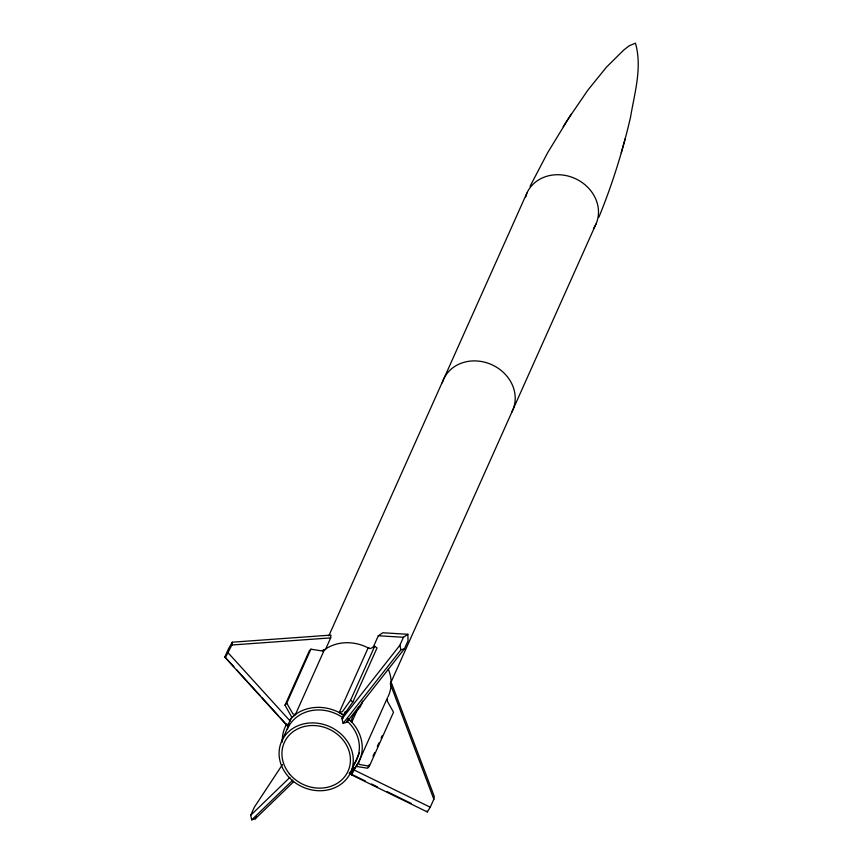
<?xml version="1.0" encoding="UTF-8"?>
<svg xmlns="http://www.w3.org/2000/svg" width="863" height="863" viewBox="0 0 863 863"><rect width="100%" height="100%" fill="white"/><g stroke="black" fill="none" stroke-linecap="round" stroke-linejoin="round"><path stroke-width="1.29" d="M325.362 649.774L330.68 637.886L330.95 635.092L232.276 642.201L228.468 648.868L224.887 656.862L225.34 657.714L287.282 725.826L291.856 717.455M225.34 657.714L231.856 645.006L232.276 642.201M353.776 767.919L351.047 774.014L351.5 774.866L427.314 811.954L430.259 807.229L433.841 799.235L434.262 796.43L391.047 681.889M358.436 762.612L359.202 764.445L369.375 766.204L393.517 712.223L387.433 701.349L387.358 697.973L358.436 762.612L355.998 766.366L367.638 768.232L369.375 766.204M598.89 217.196C612.169 184.801 622.665 151.273 630.54 117.152C634.553 93.075 642.45 67.238 635.416 43.15L628.987 45.912L623.69 50.086L606.398 67.238L587.886 90.108L567.304 120.205M525.794 196.926L526.861 193.129A37.864 33.085 24.1 0 1 577.509 179.709A37.864 33.085 24.1 0 1 593.517 228.479M621.284 152.729L623.248 145.718M623.334 145.372L625.233 138.609M286.128 725.157L286.343 724.435M285.006 705.2L309.234 651.026L310.885 649.181L321.165 650.81L324.337 649.915L295.416 714.553L291.953 717.531L285.006 705.2L286.743 703.172L310.885 649.181M281.64 741.317L289.332 724.133M328.846 635.783L526.861 193.129M293.485 781.889L255.286 818.814L251.737 819.85L250.691 815.308L254.272 807.315L282.46 764.575M255.286 818.814L256.311 816.538M339.224 712.547L368.145 647.897L370.615 648.545L374.704 646.268L377.034 647.93L352.805 702.104L343.593 715.168L339.224 712.547L342.395 711.651L350.551 700.26L374.704 646.268M373.021 647.606L378.328 635.74L382.784 632.762L407.854 634.294L408.037 640.788L404.456 648.782L346.646 722.288L343.107 723.313L342.05 718.771L345.329 711.457M346.646 722.288L347.735 719.85M348.188 718.674L351.813 722.158L358.361 707.52M351.813 722.158C350 714.122 361.662 709.159 362.482 701.144M342.05 718.771L399.871 645.276L403.442 637.282L407.854 634.294M350.712 772.331A37.864 33.085 24.1 0 0 310.658 722.935A37.864 33.085 24.1 0 0 287.163 775.201A37.864 33.085 24.1 0 0 350.712 772.331L359.493 752.698M390.238 683.981L595.923 224.153M351.5 774.866L356.074 766.484M368.177 767.024L369.245 764.618M373.021 756.193L374.639 752.579M377.325 746.56L378.943 742.957M381.101 738.135L382.18 735.729M530.065 186.289L547.617 152.773L571.112 114.304M563.194 126.645L567.131 120.518M343.107 723.313L400.917 649.817L404.456 648.782M352.6 770.238L349.137 773.216L352.309 772.309M250.691 815.308L289.849 777.455M251.737 819.85L292.805 780.152M322.471 651.436L324.337 649.915M295.416 714.553L292.945 713.917L286.743 703.172M231.856 645.006L330.68 637.886M378.328 635.74L403.442 637.282M354.445 770.152L430.259 807.229M351.047 774.014L365.491 781.08M371.511 784.025L377.53 786.97M387.153 791.673L411.22 803.442M359.191 706.916L359.731 707.272M352.805 702.104L350.551 700.26M228.285 653L290.216 721.112M224.887 656.862L233.862 666.732M236.559 669.699L259.903 695.362M261.694 697.336L278.749 716.096M280.54 718.07L285.933 723.992M426.872 811.101L427.314 811.954M286.829 724.974L287.282 725.826M390.561 684.51L433.841 799.235M399.871 645.276L400.917 649.817M347.142 721.112A37.864 33.085 24.1 0 1 353.506 764.985M287.314 729.364A37.864 33.085 24.1 0 1 343.334 718.027M348.069 718.491A40.777 35.62 24.1 0 1 350.13 772.504M282.374 742.072A40.777 35.62 24.1 0 1 286.699 724.068M290.141 719.343A40.777 35.62 24.1 0 1 343.862 715.276M323.355 650.616A40.777 35.62 24.1 0 1 369.386 648.545M388.328 669.224A40.777 35.62 24.1 0 1 387.897 697.002M442.277 382.773A37.864 33.085 24.1 0 1 491.025 364.359A37.864 33.085 24.1 0 1 511.543 412.536M289.396 773.787A34.952 30.539 24.1 0 0 348.059 771.144A34.952 30.539 24.1 0 0 311.079 725.546A34.952 30.539 24.1 0 0 289.396 773.787"/></g></svg>
